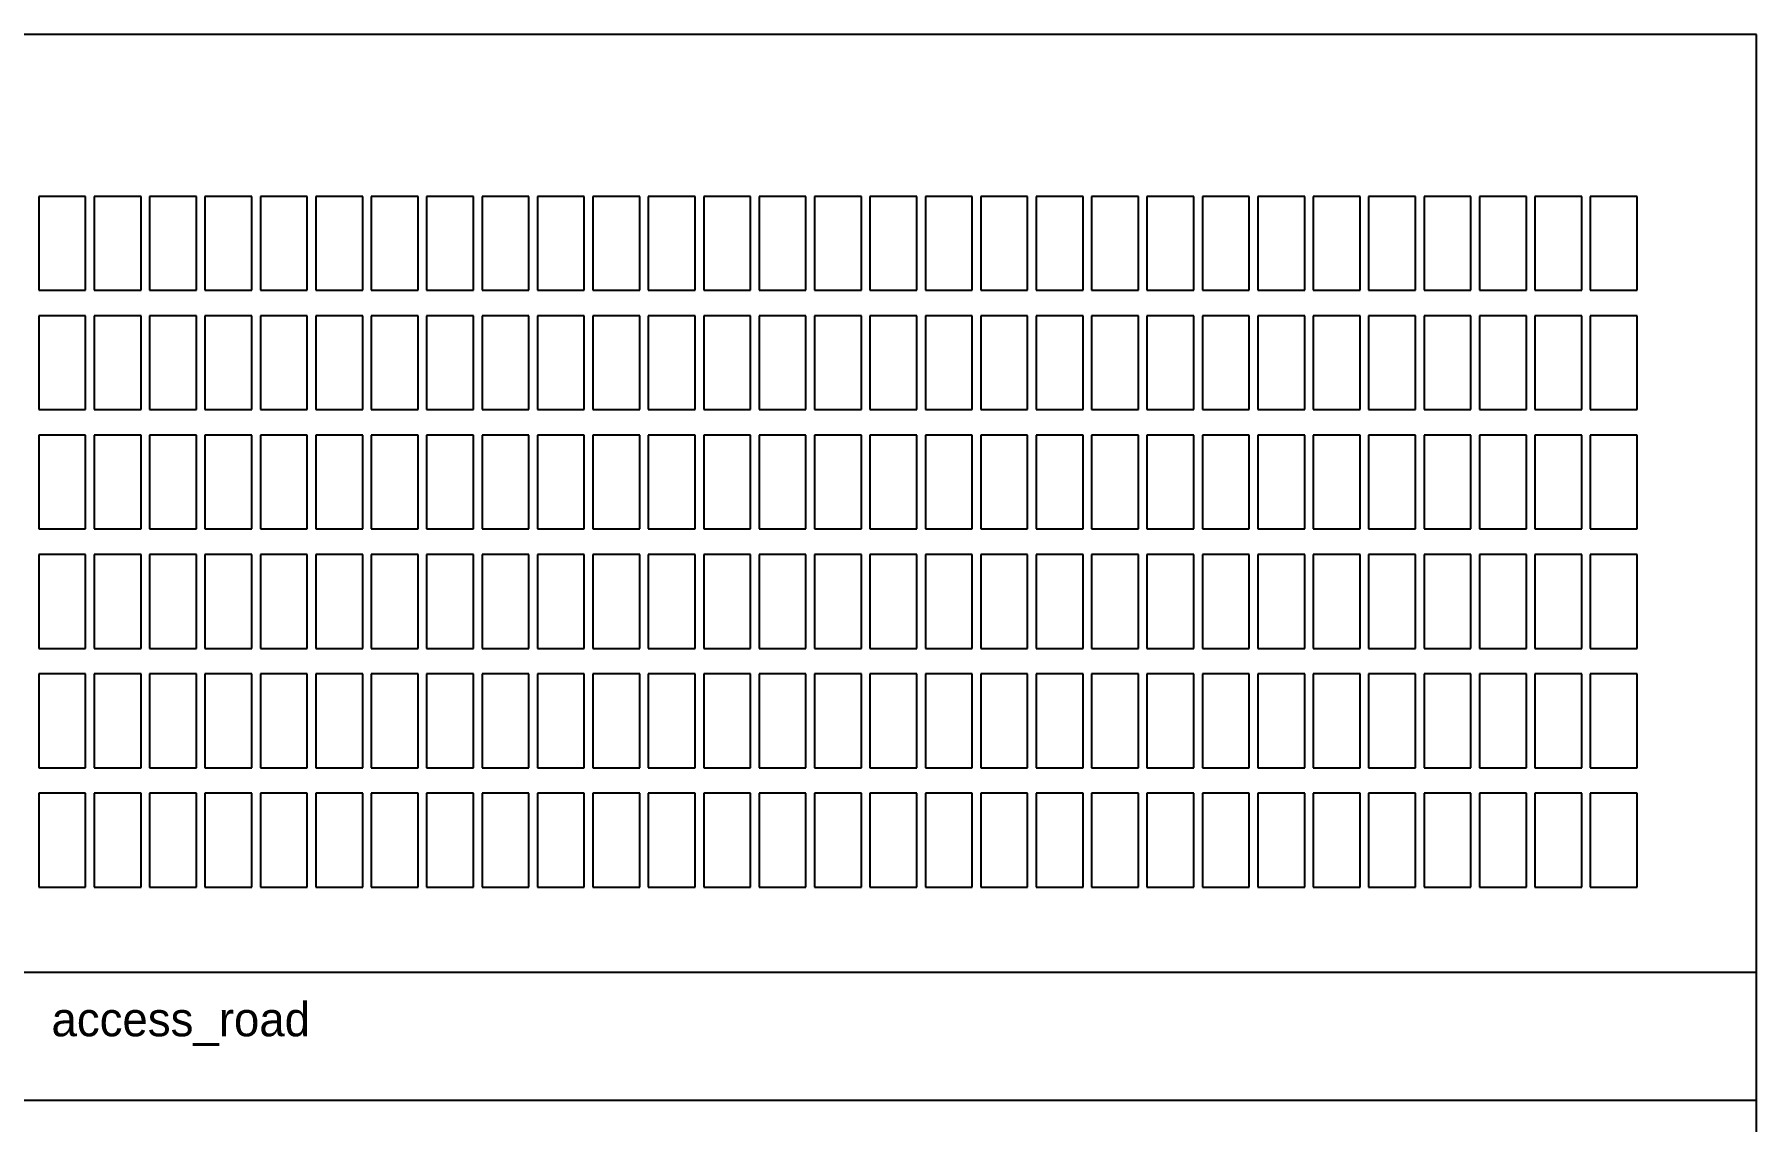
# Model space of a CAD drawing. Header units: metres. Extents: x 0 to 80, y 0 to 50.
# Drawn here: x 39.6 to 80, y 24.5 to 50 of the extents above; entities that cross this region are included whole.
import ezdxf

# ---------------------------------------------------------------- set-up
doc = ezdxf.new("R2010")
doc.units = ezdxf.units.M

msp = doc.modelspace()

# ---------------------------------------------------------------- linework, layer by layer
at = {"layer": 'ACCESS'}
for p, q in [((80, 28), (0, 28)), ((80, 25), (80, 28)), ((0, 25), (80, 25))]:
    msp.add_line(p, q, dxfattribs=at)
at = {"layer": 'PANEL'}
for p, q in [((40.8, 46.2), (39.7, 46.2)), ((39.7, 46.2), (39.7, 44)), ((40.8, 44), (40.8, 46.2)), ((42.1, 46.2), (41, 46.2)), ((41, 46.2), (41, 44)), ((42.1, 44), (42.1, 46.2)), ((43.4, 46.2), (42.3, 46.2)), ((42.3, 46.2), (42.3, 44)), ((43.4, 44), (43.4, 46.2)), ((44.7, 46.2), (43.6, 46.2)), ((43.6, 46.2), (43.6, 44)), ((44.7, 44), (44.7, 46.2)), ((46, 46.2), (44.9, 46.2)), ((44.9, 46.2), (44.9, 44)), ((46, 44), (46, 46.2)), ((47.3, 46.2), (46.2, 46.2)), ((46.2, 46.2), (46.2, 44)), ((47.3, 44), (47.3, 46.2)), ((48.6, 46.2), (47.5, 46.2)), ((47.5, 46.2), (47.5, 44)), ((48.6, 44), (48.6, 46.2)), ((49.9, 46.2), (48.8, 46.2)), ((48.8, 46.2), (48.8, 44)), ((49.9, 44), (49.9, 46.2)), ((51.2, 46.2), (50.1, 46.2)), ((50.1, 46.2), (50.1, 44)), ((51.2, 44), (51.2, 46.2)), ((52.5, 46.2), (51.4, 46.2)), ((51.4, 46.2), (51.4, 44)), ((52.5, 44), (52.5, 46.2)), ((53.8, 46.2), (52.7, 46.2)), ((52.7, 46.2), (52.7, 44)), ((53.8, 44), (53.8, 46.2)), ((55.1, 46.2), (54, 46.2)), ((54, 46.2), (54, 44)), ((55.1, 44), (55.1, 46.2)), ((56.4, 46.2), (55.3, 46.2)), ((55.3, 46.2), (55.3, 44)), ((56.4, 44), (56.4, 46.2)), ((57.7, 46.2), (56.6, 46.2)), ((56.6, 46.2), (56.6, 44)), ((57.7, 44), (57.7, 46.2)), ((59, 46.2), (57.9, 46.2)), ((57.9, 46.2), (57.9, 44)), ((59, 44), (59, 46.2)), ((60.3, 46.2), (59.2, 46.2)), ((59.2, 46.2), (59.2, 44)), ((60.3, 44), (60.3, 46.2)), ((61.6, 46.2), (60.5, 46.2)), ((60.5, 46.2), (60.5, 44)), ((61.6, 44), (61.6, 46.2)), ((62.9, 46.2), (61.8, 46.2)), ((61.8, 46.2), (61.8, 44)), ((62.9, 44), (62.9, 46.2)), ((64.2, 46.2), (63.1, 46.2)), ((63.1, 46.2), (63.1, 44)), ((64.2, 44), (64.2, 46.2)), ((65.5, 46.2), (64.4, 46.2)), ((64.4, 46.2), (64.4, 44)), ((65.5, 44), (65.5, 46.2)), ((66.8, 46.2), (65.7, 46.2)), ((65.7, 46.2), (65.7, 44)), ((66.8, 44), (66.8, 46.2)), ((68.1, 46.2), (67, 46.2)), ((67, 46.2), (67, 44)), ((68.1, 44), (68.1, 46.2)), ((69.4, 46.2), (68.3, 46.2)), ((68.3, 46.2), (68.3, 44)), ((69.4, 44), (69.4, 46.2)), ((70.7, 46.2), (69.6, 46.2)), ((69.6, 46.2), (69.6, 44)), ((70.7, 44), (70.7, 46.2)), ((72, 46.2), (70.9, 46.2)), ((70.9, 46.2), (70.9, 44)), ((72, 44), (72, 46.2)), ((73.3, 46.2), (72.2, 46.2)), ((72.2, 46.2), (72.2, 44)), ((73.3, 44), (73.3, 46.2)), ((74.6, 46.2), (73.5, 46.2)), ((73.5, 46.2), (73.5, 44)), ((74.6, 44), (74.6, 46.2)), ((75.9, 46.2), (74.8, 46.2)), ((74.8, 46.2), (74.8, 44)), ((75.9, 44), (75.9, 46.2)), ((77.2, 46.2), (76.1, 46.2)), ((76.1, 46.2), (76.1, 44)), ((77.2, 44), (77.2, 46.2)), ((39.7, 44), (40.8, 44)), ((41, 44), (42.1, 44)), ((42.3, 44), (43.4, 44)), ((43.6, 44), (44.7, 44)), ((44.9, 44), (46, 44)), ((46.2, 44), (47.3, 44)), ((47.5, 44), (48.6, 44)), ((48.8, 44), (49.9, 44)), ((50.1, 44), (51.2, 44)), ((51.4, 44), (52.5, 44)), ((52.7, 44), (53.8, 44)), ((54, 44), (55.1, 44)), ((55.3, 44), (56.4, 44)), ((56.6, 44), (57.7, 44)), ((57.9, 44), (59, 44)), ((59.2, 44), (60.3, 44)), ((60.5, 44), (61.6, 44)), ((61.8, 44), (62.9, 44)), ((63.1, 44), (64.2, 44)), ((64.4, 44), (65.5, 44)), ((65.7, 44), (66.8, 44)), ((67, 44), (68.1, 44)), ((68.3, 44), (69.4, 44)), ((69.6, 44), (70.7, 44)), ((70.9, 44), (72, 44)), ((72.2, 44), (73.3, 44)), ((73.5, 44), (74.6, 44)), ((74.8, 44), (75.9, 44)), ((76.1, 44), (77.2, 44)), ((40.8, 43.4), (39.7, 43.4)), ((39.7, 43.4), (39.7, 41.2)), ((40.8, 41.2), (40.8, 43.4)), ((42.1, 43.4), (41, 43.4)), ((41, 43.4), (41, 41.2)), ((42.1, 41.2), (42.1, 43.4)), ((43.4, 43.4), (42.3, 43.4)), ((42.3, 43.4), (42.3, 41.2)), ((43.4, 41.2), (43.4, 43.4)), ((44.7, 43.4), (43.6, 43.4)), ((43.6, 43.4), (43.6, 41.2)), ((44.7, 41.2), (44.7, 43.4)), ((46, 43.4), (44.9, 43.4)), ((44.9, 43.4), (44.9, 41.2)), ((46, 41.2), (46, 43.4)), ((47.3, 43.4), (46.2, 43.4)), ((46.2, 43.4), (46.2, 41.2)), ((47.3, 41.2), (47.3, 43.4)), ((48.6, 43.4), (47.5, 43.4)), ((47.5, 43.4), (47.5, 41.2)), ((48.6, 41.2), (48.6, 43.4)), ((49.9, 43.4), (48.8, 43.4)), ((48.8, 43.4), (48.8, 41.2)), ((49.9, 41.2), (49.9, 43.4)), ((51.2, 43.4), (50.1, 43.4)), ((50.1, 43.4), (50.1, 41.2)), ((51.2, 41.2), (51.2, 43.4)), ((52.5, 43.4), (51.4, 43.4)), ((51.4, 43.4), (51.4, 41.2)), ((52.5, 41.2), (52.5, 43.4)), ((53.8, 43.4), (52.7, 43.4)), ((52.7, 43.4), (52.7, 41.2)), ((53.8, 41.2), (53.8, 43.4)), ((55.1, 43.4), (54, 43.4)), ((54, 43.4), (54, 41.2)), ((55.1, 41.2), (55.1, 43.4)), ((56.4, 43.4), (55.3, 43.4)), ((55.3, 43.4), (55.3, 41.2)), ((56.4, 41.2), (56.4, 43.4)), ((57.7, 43.4), (56.6, 43.4)), ((56.6, 43.4), (56.6, 41.2)), ((57.7, 41.2), (57.7, 43.4)), ((59, 43.4), (57.9, 43.4)), ((57.9, 43.4), (57.9, 41.2)), ((59, 41.2), (59, 43.4)), ((60.3, 43.4), (59.2, 43.4)), ((59.2, 43.4), (59.2, 41.2)), ((60.3, 41.2), (60.3, 43.4)), ((61.6, 43.4), (60.5, 43.4)), ((60.5, 43.4), (60.5, 41.2)), ((61.6, 41.2), (61.6, 43.4)), ((62.9, 43.4), (61.8, 43.4)), ((61.8, 43.4), (61.8, 41.2)), ((62.9, 41.2), (62.9, 43.4)), ((64.2, 43.4), (63.1, 43.4)), ((63.1, 43.4), (63.1, 41.2)), ((64.2, 41.2), (64.2, 43.4)), ((65.5, 43.4), (64.4, 43.4)), ((64.4, 43.4), (64.4, 41.2)), ((65.5, 41.2), (65.5, 43.4)), ((66.8, 43.4), (65.7, 43.4)), ((65.7, 43.4), (65.7, 41.2)), ((66.8, 41.2), (66.8, 43.4)), ((68.1, 43.4), (67, 43.4)), ((67, 43.4), (67, 41.2)), ((68.1, 41.2), (68.1, 43.4)), ((69.4, 43.4), (68.3, 43.4)), ((68.3, 43.4), (68.3, 41.2)), ((69.4, 41.2), (69.4, 43.4)), ((70.7, 43.4), (69.6, 43.4)), ((69.6, 43.4), (69.6, 41.2)), ((70.7, 41.2), (70.7, 43.4)), ((72, 43.4), (70.9, 43.4)), ((70.9, 43.4), (70.9, 41.2)), ((72, 41.2), (72, 43.4)), ((73.3, 43.4), (72.2, 43.4)), ((72.2, 43.4), (72.2, 41.2)), ((73.3, 41.2), (73.3, 43.4)), ((74.6, 43.4), (73.5, 43.4)), ((73.5, 43.4), (73.5, 41.2)), ((74.6, 41.2), (74.6, 43.4)), ((75.9, 43.4), (74.8, 43.4)), ((74.8, 43.4), (74.8, 41.2)), ((75.9, 41.2), (75.9, 43.4)), ((77.2, 43.4), (76.1, 43.4)), ((76.1, 43.4), (76.1, 41.2)), ((77.2, 41.2), (77.2, 43.4)), ((39.7, 41.2), (40.8, 41.2)), ((41, 41.2), (42.1, 41.2)), ((42.3, 41.2), (43.4, 41.2)), ((43.6, 41.2), (44.7, 41.2)), ((44.9, 41.2), (46, 41.2)), ((46.2, 41.2), (47.3, 41.2)), ((47.5, 41.2), (48.6, 41.2)), ((48.8, 41.2), (49.9, 41.2)), ((50.1, 41.2), (51.2, 41.2)), ((51.4, 41.2), (52.5, 41.2)), ((52.7, 41.2), (53.8, 41.2)), ((54, 41.2), (55.1, 41.2)), ((55.3, 41.2), (56.4, 41.2)), ((56.6, 41.2), (57.7, 41.2)), ((57.9, 41.2), (59, 41.2)), ((59.2, 41.2), (60.3, 41.2)), ((60.5, 41.2), (61.6, 41.2)), ((61.8, 41.2), (62.9, 41.2)), ((63.1, 41.2), (64.2, 41.2)), ((64.4, 41.2), (65.5, 41.2)), ((65.7, 41.2), (66.8, 41.2)), ((67, 41.2), (68.1, 41.2)), ((68.3, 41.2), (69.4, 41.2)), ((69.6, 41.2), (70.7, 41.2)), ((70.9, 41.2), (72, 41.2)), ((72.2, 41.2), (73.3, 41.2)), ((73.5, 41.2), (74.6, 41.2)), ((74.8, 41.2), (75.9, 41.2)), ((76.1, 41.2), (77.2, 41.2)), ((40.8, 40.6), (39.7, 40.6)), ((39.7, 40.6), (39.7, 38.4)), ((40.8, 38.4), (40.8, 40.6)), ((42.1, 40.6), (41, 40.6)), ((41, 40.6), (41, 38.4)), ((42.1, 38.4), (42.1, 40.6)), ((43.4, 40.6), (42.3, 40.6)), ((42.3, 40.6), (42.3, 38.4)), ((43.4, 38.4), (43.4, 40.6)), ((44.7, 40.6), (43.6, 40.6)), ((43.6, 40.6), (43.6, 38.4)), ((44.7, 38.4), (44.7, 40.6)), ((46, 40.6), (44.9, 40.6)), ((44.9, 40.6), (44.9, 38.4)), ((46, 38.4), (46, 40.6)), ((47.3, 40.6), (46.2, 40.6)), ((46.2, 40.6), (46.2, 38.4)), ((47.3, 38.4), (47.3, 40.6)), ((48.6, 40.6), (47.5, 40.6)), ((47.5, 40.6), (47.5, 38.4)), ((48.6, 38.4), (48.6, 40.6)), ((49.9, 40.6), (48.8, 40.6)), ((48.8, 40.6), (48.8, 38.4)), ((49.9, 38.4), (49.9, 40.6)), ((51.2, 40.6), (50.1, 40.6)), ((50.1, 40.6), (50.1, 38.4)), ((51.2, 38.4), (51.2, 40.6)), ((52.5, 40.6), (51.4, 40.6)), ((51.4, 40.6), (51.4, 38.4)), ((52.5, 38.4), (52.5, 40.6)), ((53.8, 40.6), (52.7, 40.6)), ((52.7, 40.6), (52.7, 38.4)), ((53.8, 38.4), (53.8, 40.6)), ((55.1, 40.6), (54, 40.6)), ((54, 40.6), (54, 38.4)), ((55.1, 38.4), (55.1, 40.6)), ((56.4, 40.6), (55.3, 40.6)), ((55.3, 40.6), (55.3, 38.4)), ((56.4, 38.4), (56.4, 40.6)), ((57.7, 40.6), (56.6, 40.6)), ((56.6, 40.6), (56.6, 38.4)), ((57.7, 38.4), (57.7, 40.6)), ((59, 40.6), (57.9, 40.6)), ((57.9, 40.6), (57.9, 38.4)), ((59, 38.4), (59, 40.6)), ((60.3, 40.6), (59.2, 40.6)), ((59.2, 40.6), (59.2, 38.4)), ((60.3, 38.4), (60.3, 40.6)), ((61.6, 40.6), (60.5, 40.6)), ((60.5, 40.6), (60.5, 38.4)), ((61.6, 38.4), (61.6, 40.6)), ((62.9, 40.6), (61.8, 40.6)), ((61.8, 40.6), (61.8, 38.4)), ((62.9, 38.4), (62.9, 40.6)), ((64.2, 40.6), (63.1, 40.6)), ((63.1, 40.6), (63.1, 38.4)), ((64.2, 38.4), (64.2, 40.6)), ((65.5, 40.6), (64.4, 40.6)), ((64.4, 40.6), (64.4, 38.4)), ((65.5, 38.4), (65.5, 40.6)), ((66.8, 40.6), (65.7, 40.6)), ((65.7, 40.6), (65.7, 38.4)), ((66.8, 38.4), (66.8, 40.6)), ((68.1, 40.6), (67, 40.6)), ((67, 40.6), (67, 38.4)), ((68.1, 38.4), (68.1, 40.6)), ((69.4, 40.6), (68.3, 40.6)), ((68.3, 40.6), (68.3, 38.4)), ((69.4, 38.4), (69.4, 40.6)), ((70.7, 40.6), (69.6, 40.6)), ((69.6, 40.6), (69.6, 38.4)), ((70.7, 38.4), (70.7, 40.6)), ((72, 40.6), (70.9, 40.6)), ((70.9, 40.6), (70.9, 38.4)), ((72, 38.4), (72, 40.6)), ((73.3, 40.6), (72.2, 40.6)), ((72.2, 40.6), (72.2, 38.4)), ((73.3, 38.4), (73.3, 40.6)), ((74.6, 40.6), (73.5, 40.6)), ((73.5, 40.6), (73.5, 38.4)), ((74.6, 38.4), (74.6, 40.6)), ((75.9, 40.6), (74.8, 40.6)), ((74.8, 40.6), (74.8, 38.4)), ((75.9, 38.4), (75.9, 40.6)), ((77.2, 40.6), (76.1, 40.6)), ((76.1, 40.6), (76.1, 38.4)), ((77.2, 38.4), (77.2, 40.6)), ((39.7, 38.4), (40.8, 38.4)), ((41, 38.4), (42.1, 38.4)), ((42.3, 38.4), (43.4, 38.4)), ((43.6, 38.4), (44.7, 38.4)), ((44.9, 38.4), (46, 38.4)), ((46.2, 38.4), (47.3, 38.4)), ((47.5, 38.4), (48.6, 38.4)), ((48.8, 38.4), (49.9, 38.4)), ((50.1, 38.4), (51.2, 38.4)), ((51.4, 38.4), (52.5, 38.4)), ((52.7, 38.4), (53.8, 38.4)), ((54, 38.4), (55.1, 38.4)), ((55.3, 38.4), (56.4, 38.4)), ((56.6, 38.4), (57.7, 38.4)), ((57.9, 38.4), (59, 38.4)), ((59.2, 38.4), (60.3, 38.4)), ((60.5, 38.4), (61.6, 38.4)), ((61.8, 38.4), (62.9, 38.4)), ((63.1, 38.4), (64.2, 38.4)), ((64.4, 38.4), (65.5, 38.4)), ((65.7, 38.4), (66.8, 38.4)), ((67, 38.4), (68.1, 38.4)), ((68.3, 38.4), (69.4, 38.4)), ((69.6, 38.4), (70.7, 38.4)), ((70.9, 38.4), (72, 38.4)), ((72.2, 38.4), (73.3, 38.4)), ((73.5, 38.4), (74.6, 38.4)), ((74.8, 38.4), (75.9, 38.4)), ((76.1, 38.4), (77.2, 38.4)), ((40.8, 37.8), (39.7, 37.8)), ((39.7, 37.8), (39.7, 35.6)), ((40.8, 35.6), (40.8, 37.8)), ((42.1, 37.8), (41, 37.8)), ((41, 37.8), (41, 35.6)), ((42.1, 35.6), (42.1, 37.8)), ((43.4, 37.8), (42.3, 37.8)), ((42.3, 37.8), (42.3, 35.6)), ((43.4, 35.6), (43.4, 37.8)), ((44.7, 37.8), (43.6, 37.8)), ((43.6, 37.8), (43.6, 35.6)), ((44.7, 35.6), (44.7, 37.8)), ((46, 37.8), (44.9, 37.8)), ((44.9, 37.8), (44.9, 35.6)), ((46, 35.6), (46, 37.8)), ((47.3, 37.8), (46.2, 37.8)), ((46.2, 37.8), (46.2, 35.6)), ((47.3, 35.6), (47.3, 37.8)), ((48.6, 37.8), (47.5, 37.8)), ((47.5, 37.8), (47.5, 35.6)), ((48.6, 35.6), (48.6, 37.8)), ((49.9, 37.8), (48.8, 37.8)), ((48.8, 37.8), (48.8, 35.6)), ((49.9, 35.6), (49.9, 37.8)), ((51.2, 37.8), (50.1, 37.8)), ((50.1, 37.8), (50.1, 35.6)), ((51.2, 35.6), (51.2, 37.8)), ((52.5, 37.8), (51.4, 37.8)), ((51.4, 37.8), (51.4, 35.6)), ((52.5, 35.6), (52.5, 37.8)), ((53.8, 37.8), (52.7, 37.8)), ((52.7, 37.8), (52.7, 35.6)), ((53.8, 35.6), (53.8, 37.8)), ((55.1, 37.8), (54, 37.8)), ((54, 37.8), (54, 35.6)), ((55.1, 35.6), (55.1, 37.8)), ((56.4, 37.8), (55.3, 37.8)), ((55.3, 37.8), (55.3, 35.6)), ((56.4, 35.6), (56.4, 37.8)), ((57.7, 37.8), (56.6, 37.8)), ((56.6, 37.8), (56.6, 35.6)), ((57.7, 35.6), (57.7, 37.8)), ((59, 37.8), (57.9, 37.8)), ((57.9, 37.8), (57.9, 35.6)), ((59, 35.6), (59, 37.8)), ((60.3, 37.8), (59.2, 37.8)), ((59.2, 37.8), (59.2, 35.6)), ((60.3, 35.6), (60.3, 37.8)), ((61.6, 37.8), (60.5, 37.8)), ((60.5, 37.8), (60.5, 35.6)), ((61.6, 35.6), (61.6, 37.8)), ((62.9, 37.8), (61.8, 37.8)), ((61.8, 37.8), (61.8, 35.6)), ((62.9, 35.6), (62.9, 37.8)), ((64.2, 37.8), (63.1, 37.8)), ((63.1, 37.8), (63.1, 35.6)), ((64.2, 35.6), (64.2, 37.8)), ((65.5, 37.8), (64.4, 37.8)), ((64.4, 37.8), (64.4, 35.6)), ((65.5, 35.6), (65.5, 37.8)), ((66.8, 37.8), (65.7, 37.8)), ((65.7, 37.8), (65.7, 35.6)), ((66.8, 35.6), (66.8, 37.8)), ((68.1, 37.8), (67, 37.8)), ((67, 37.8), (67, 35.6)), ((68.1, 35.6), (68.1, 37.8)), ((69.4, 37.8), (68.3, 37.8)), ((68.3, 37.8), (68.3, 35.6)), ((69.4, 35.6), (69.4, 37.8)), ((70.7, 37.8), (69.6, 37.8)), ((69.6, 37.8), (69.6, 35.6)), ((70.7, 35.6), (70.7, 37.8)), ((72, 37.8), (70.9, 37.8)), ((70.9, 37.8), (70.9, 35.6)), ((72, 35.6), (72, 37.8)), ((73.3, 37.8), (72.2, 37.8)), ((72.2, 37.8), (72.2, 35.6)), ((73.3, 35.6), (73.3, 37.8)), ((74.6, 37.8), (73.5, 37.8)), ((73.5, 37.8), (73.5, 35.6)), ((74.6, 35.6), (74.6, 37.8)), ((75.9, 37.8), (74.8, 37.8)), ((74.8, 37.8), (74.8, 35.6)), ((75.9, 35.6), (75.9, 37.8)), ((77.2, 37.8), (76.1, 37.8)), ((76.1, 37.8), (76.1, 35.6)), ((77.2, 35.6), (77.2, 37.8)), ((39.7, 35.6), (40.8, 35.6)), ((41, 35.6), (42.1, 35.6)), ((42.3, 35.6), (43.4, 35.6)), ((43.6, 35.6), (44.7, 35.6)), ((44.9, 35.6), (46, 35.6)), ((46.2, 35.6), (47.3, 35.6)), ((47.5, 35.6), (48.6, 35.6)), ((48.8, 35.6), (49.9, 35.6)), ((50.1, 35.6), (51.2, 35.6)), ((51.4, 35.6), (52.5, 35.6)), ((52.7, 35.6), (53.8, 35.6)), ((54, 35.6), (55.1, 35.6)), ((55.3, 35.6), (56.4, 35.6)), ((56.6, 35.6), (57.7, 35.6)), ((57.9, 35.6), (59, 35.6)), ((59.2, 35.6), (60.3, 35.6)), ((60.5, 35.6), (61.6, 35.6)), ((61.8, 35.6), (62.9, 35.6)), ((63.1, 35.6), (64.2, 35.6)), ((64.4, 35.6), (65.5, 35.6)), ((65.7, 35.6), (66.8, 35.6)), ((67, 35.6), (68.1, 35.6)), ((68.3, 35.6), (69.4, 35.6)), ((69.6, 35.6), (70.7, 35.6)), ((70.9, 35.6), (72, 35.6)), ((72.2, 35.6), (73.3, 35.6)), ((73.5, 35.6), (74.6, 35.6)), ((74.8, 35.6), (75.9, 35.6)), ((76.1, 35.6), (77.2, 35.6)), ((40.8, 35), (39.7, 35)), ((39.7, 35), (39.7, 32.8)), ((40.8, 32.8), (40.8, 35)), ((42.1, 35), (41, 35)), ((41, 35), (41, 32.8)), ((42.1, 32.8), (42.1, 35)), ((43.4, 35), (42.3, 35)), ((42.3, 35), (42.3, 32.8)), ((43.4, 32.8), (43.4, 35)), ((44.7, 35), (43.6, 35)), ((43.6, 35), (43.6, 32.8)), ((44.7, 32.8), (44.7, 35)), ((46, 35), (44.9, 35)), ((44.9, 35), (44.9, 32.8)), ((46, 32.8), (46, 35)), ((47.3, 35), (46.2, 35)), ((46.2, 35), (46.2, 32.8)), ((47.3, 32.8), (47.3, 35)), ((48.6, 35), (47.5, 35)), ((47.5, 35), (47.5, 32.8)), ((48.6, 32.8), (48.6, 35)), ((49.9, 35), (48.8, 35)), ((48.8, 35), (48.8, 32.8)), ((49.9, 32.8), (49.9, 35)), ((51.2, 35), (50.1, 35)), ((50.1, 35), (50.1, 32.8)), ((51.2, 32.8), (51.2, 35)), ((52.5, 35), (51.4, 35)), ((51.4, 35), (51.4, 32.8)), ((52.5, 32.8), (52.5, 35)), ((53.8, 35), (52.7, 35)), ((52.7, 35), (52.7, 32.8)), ((53.8, 32.8), (53.8, 35)), ((55.1, 35), (54, 35)), ((54, 35), (54, 32.8)), ((55.1, 32.8), (55.1, 35)), ((56.4, 35), (55.3, 35)), ((55.3, 35), (55.3, 32.8)), ((56.4, 32.8), (56.4, 35)), ((57.7, 35), (56.6, 35)), ((56.6, 35), (56.6, 32.8)), ((57.7, 32.8), (57.7, 35)), ((59, 35), (57.9, 35)), ((57.9, 35), (57.9, 32.8)), ((59, 32.8), (59, 35)), ((60.3, 35), (59.2, 35)), ((59.2, 35), (59.2, 32.8)), ((60.3, 32.8), (60.3, 35)), ((61.6, 35), (60.5, 35)), ((60.5, 35), (60.5, 32.8)), ((61.6, 32.8), (61.6, 35)), ((62.9, 35), (61.8, 35)), ((61.8, 35), (61.8, 32.8)), ((62.9, 32.8), (62.9, 35)), ((64.2, 35), (63.1, 35)), ((63.1, 35), (63.1, 32.8)), ((64.2, 32.8), (64.2, 35)), ((65.5, 35), (64.4, 35)), ((64.4, 35), (64.4, 32.8)), ((65.5, 32.8), (65.5, 35)), ((66.8, 35), (65.7, 35)), ((65.7, 35), (65.7, 32.8)), ((66.8, 32.8), (66.8, 35)), ((68.1, 35), (67, 35)), ((67, 35), (67, 32.8)), ((68.1, 32.8), (68.1, 35)), ((69.4, 35), (68.3, 35)), ((68.3, 35), (68.3, 32.8)), ((69.4, 32.8), (69.4, 35)), ((70.7, 35), (69.6, 35)), ((69.6, 35), (69.6, 32.8)), ((70.7, 32.8), (70.7, 35)), ((72, 35), (70.9, 35)), ((70.9, 35), (70.9, 32.8)), ((72, 32.8), (72, 35)), ((73.3, 35), (72.2, 35)), ((72.2, 35), (72.2, 32.8)), ((73.3, 32.8), (73.3, 35)), ((74.6, 35), (73.5, 35)), ((73.5, 35), (73.5, 32.8)), ((74.6, 32.8), (74.6, 35)), ((75.9, 35), (74.8, 35)), ((74.8, 35), (74.8, 32.8)), ((75.9, 32.8), (75.9, 35)), ((77.2, 35), (76.1, 35)), ((76.1, 35), (76.1, 32.8)), ((77.2, 32.8), (77.2, 35)), ((39.7, 32.8), (40.8, 32.8)), ((41, 32.8), (42.1, 32.8)), ((42.3, 32.8), (43.4, 32.8)), ((43.6, 32.8), (44.7, 32.8)), ((44.9, 32.8), (46, 32.8)), ((46.2, 32.8), (47.3, 32.8)), ((47.5, 32.8), (48.6, 32.8)), ((48.8, 32.8), (49.9, 32.8)), ((50.1, 32.8), (51.2, 32.8)), ((51.4, 32.8), (52.5, 32.8)), ((52.7, 32.8), (53.8, 32.8)), ((54, 32.8), (55.1, 32.8)), ((55.3, 32.8), (56.4, 32.8)), ((56.6, 32.8), (57.7, 32.8)), ((57.9, 32.8), (59, 32.8)), ((59.2, 32.8), (60.3, 32.8)), ((60.5, 32.8), (61.6, 32.8)), ((61.8, 32.8), (62.9, 32.8)), ((63.1, 32.8), (64.2, 32.8)), ((64.4, 32.8), (65.5, 32.8)), ((65.7, 32.8), (66.8, 32.8)), ((67, 32.8), (68.1, 32.8)), ((68.3, 32.8), (69.4, 32.8)), ((69.6, 32.8), (70.7, 32.8)), ((70.9, 32.8), (72, 32.8)), ((72.2, 32.8), (73.3, 32.8)), ((73.5, 32.8), (74.6, 32.8)), ((74.8, 32.8), (75.9, 32.8)), ((76.1, 32.8), (77.2, 32.8)), ((40.8, 32.2), (39.7, 32.2)), ((39.7, 32.2), (39.7, 30)), ((40.8, 30), (40.8, 32.2)), ((42.1, 32.2), (41, 32.2)), ((41, 32.2), (41, 30)), ((42.1, 30), (42.1, 32.2)), ((43.4, 32.2), (42.3, 32.2)), ((42.3, 32.2), (42.3, 30)), ((43.4, 30), (43.4, 32.2)), ((44.7, 32.2), (43.6, 32.2)), ((43.6, 32.2), (43.6, 30)), ((44.7, 30), (44.7, 32.2)), ((46, 32.2), (44.9, 32.2)), ((44.9, 32.2), (44.9, 30)), ((46, 30), (46, 32.2)), ((47.3, 32.2), (46.2, 32.2)), ((46.2, 32.2), (46.2, 30)), ((47.3, 30), (47.3, 32.2)), ((48.6, 32.2), (47.5, 32.2)), ((47.5, 32.2), (47.5, 30)), ((48.6, 30), (48.6, 32.2)), ((49.9, 32.2), (48.8, 32.2)), ((48.8, 32.2), (48.8, 30)), ((49.9, 30), (49.9, 32.2)), ((51.2, 32.2), (50.1, 32.2)), ((50.1, 32.2), (50.1, 30)), ((51.2, 30), (51.2, 32.2)), ((52.5, 32.2), (51.4, 32.2)), ((51.4, 32.2), (51.4, 30)), ((52.5, 30), (52.5, 32.2)), ((53.8, 32.2), (52.7, 32.2)), ((52.7, 32.2), (52.7, 30)), ((53.8, 30), (53.8, 32.2)), ((55.1, 32.2), (54, 32.2)), ((54, 32.2), (54, 30)), ((55.1, 30), (55.1, 32.2)), ((56.4, 32.2), (55.3, 32.2)), ((55.3, 32.2), (55.3, 30)), ((56.4, 30), (56.4, 32.2)), ((57.7, 32.2), (56.6, 32.2)), ((56.6, 32.2), (56.6, 30)), ((57.7, 30), (57.7, 32.2)), ((59, 32.2), (57.9, 32.2)), ((57.9, 32.2), (57.9, 30)), ((59, 30), (59, 32.2)), ((60.3, 32.2), (59.2, 32.2)), ((59.2, 32.2), (59.2, 30)), ((60.3, 30), (60.3, 32.2)), ((61.6, 32.2), (60.5, 32.2)), ((60.5, 32.2), (60.5, 30)), ((61.6, 30), (61.6, 32.2)), ((62.9, 32.2), (61.8, 32.2)), ((61.8, 32.2), (61.8, 30)), ((62.9, 30), (62.9, 32.2)), ((64.2, 32.2), (63.1, 32.2)), ((63.1, 32.2), (63.1, 30)), ((64.2, 30), (64.2, 32.2)), ((65.5, 32.2), (64.4, 32.2)), ((64.4, 32.2), (64.4, 30)), ((65.5, 30), (65.5, 32.2)), ((66.8, 32.2), (65.7, 32.2)), ((65.7, 32.2), (65.7, 30)), ((66.8, 30), (66.8, 32.2)), ((68.1, 32.2), (67, 32.2)), ((67, 32.2), (67, 30)), ((68.1, 30), (68.1, 32.2)), ((69.4, 32.2), (68.3, 32.2)), ((68.3, 32.2), (68.3, 30)), ((69.4, 30), (69.4, 32.2)), ((70.7, 32.2), (69.6, 32.2)), ((69.6, 32.2), (69.6, 30)), ((70.7, 30), (70.7, 32.2)), ((72, 32.2), (70.9, 32.2)), ((70.9, 32.2), (70.9, 30)), ((72, 30), (72, 32.2)), ((73.3, 32.2), (72.2, 32.2)), ((72.2, 32.2), (72.2, 30)), ((73.3, 30), (73.3, 32.2)), ((74.6, 32.2), (73.5, 32.2)), ((73.5, 32.2), (73.5, 30)), ((74.6, 30), (74.6, 32.2)), ((75.9, 32.2), (74.8, 32.2)), ((74.8, 32.2), (74.8, 30)), ((75.9, 30), (75.9, 32.2)), ((77.2, 32.2), (76.1, 32.2)), ((76.1, 32.2), (76.1, 30)), ((77.2, 30), (77.2, 32.2)), ((39.7, 30), (40.8, 30)), ((41, 30), (42.1, 30)), ((42.3, 30), (43.4, 30)), ((43.6, 30), (44.7, 30)), ((44.9, 30), (46, 30)), ((46.2, 30), (47.3, 30)), ((47.5, 30), (48.6, 30)), ((48.8, 30), (49.9, 30)), ((50.1, 30), (51.2, 30)), ((51.4, 30), (52.5, 30)), ((52.7, 30), (53.8, 30)), ((54, 30), (55.1, 30)), ((55.3, 30), (56.4, 30)), ((56.6, 30), (57.7, 30)), ((57.9, 30), (59, 30)), ((59.2, 30), (60.3, 30)), ((60.5, 30), (61.6, 30)), ((61.8, 30), (62.9, 30)), ((63.1, 30), (64.2, 30)), ((64.4, 30), (65.5, 30)), ((65.7, 30), (66.8, 30)), ((67, 30), (68.1, 30)), ((68.3, 30), (69.4, 30)), ((69.6, 30), (70.7, 30)), ((70.9, 30), (72, 30)), ((72.2, 30), (73.3, 30)), ((73.5, 30), (74.6, 30)), ((74.8, 30), (75.9, 30)), ((76.1, 30), (77.2, 30))]:
    msp.add_line(p, q, dxfattribs=at)
at = {"layer": 'SITE'}
for p, q in [((80, 50), (0, 50)), ((80, 0), (80, 50))]:
    msp.add_line(p, q, dxfattribs=at)

# ---------------------------------------------------------------- texts
at = {"layer": 'TEXT'}
msp.add_text('access_road', height=0.8, dxfattribs=at).set_placement((40, 26.5))

doc.saveas('drawing.dxf')
